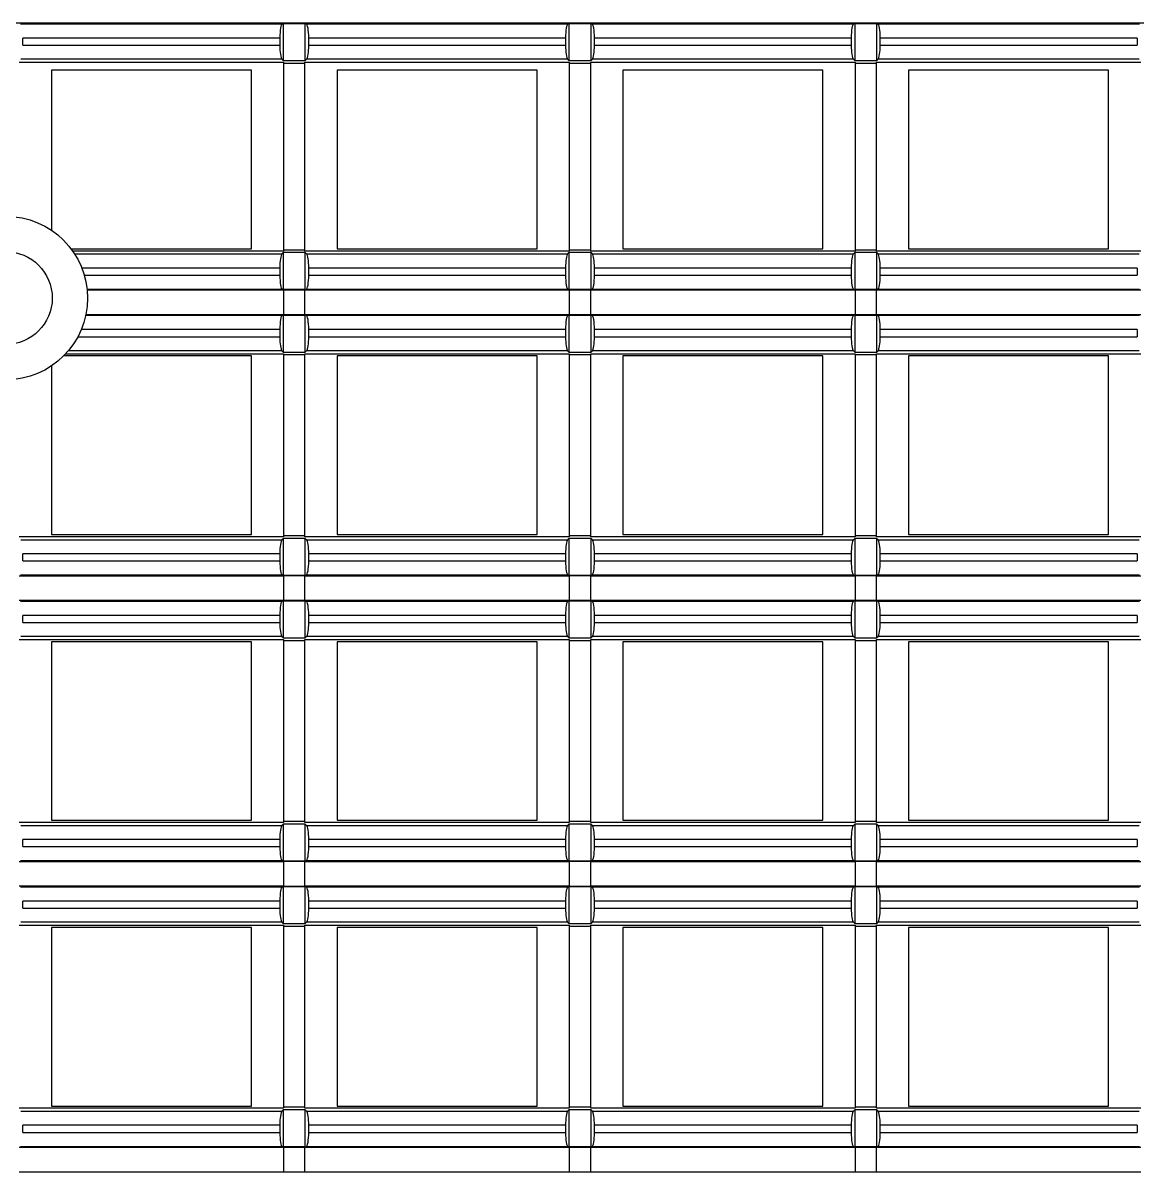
# Model space of a CAD drawing. Header units: inches. Extents: x 0 to 653, y 0 to 346.
# Drawn here: x 36.13 to 51.72, y 303.21 to 319.29 of the extents above; entities that cross this region are included whole.
import ezdxf

# ---------------------------------------------------------------- set-up
doc = ezdxf.new("R2010")
doc.units = ezdxf.units.IN
doc.header["$LTSCALE"] = 35.925693
doc.header["$MEASUREMENT"] = 0
doc.layers.get('0').update_dxf_attribs({"linetype": 'CONTINUOUS'})
doc.layers.add('2', color=7, linetype='CONTINUOUS')
doc.layers.add('71', color=7, linetype='CONTINUOUS')

msp = doc.modelspace()

# ---------------------------------------------------------------- linework, layer by layer
at = {"color": 3, "linetype": 'Continuous'}
msp.add_circle((35.885, 315.44), 0.65, dxfattribs=at)
at = {"layer": '2', "color": 132, "linetype": 'Continuous', "true_color": 0x00cccc}
for p, q in [((0, 319.291), (127.845, 319.291)), ((127.845, 319.287), (0, 319.287)), ((36.091, 319.28), (39.754, 319.28)), ((39.773, 319.284), (39.754, 319.28)), ((39.773, 318.76), (39.773, 319.284)), ((39.773, 319.284), (40.073, 319.284)), ((40.073, 319.284), (40.073, 318.76)), ((40.091, 319.28), (40.073, 319.284)), ((40.091, 319.28), (43.754, 319.28)), ((43.773, 319.284), (43.754, 319.28)), ((43.773, 318.76), (43.773, 319.284)), ((43.773, 319.284), (44.073, 319.284)), ((44.073, 319.284), (44.073, 318.76)), ((44.091, 319.28), (44.073, 319.284)), ((44.091, 319.28), (47.754, 319.28)), ((47.773, 319.284), (47.754, 319.28)), ((47.773, 318.76), (47.773, 319.284)), ((47.773, 319.284), (48.073, 319.284)), ((48.073, 319.284), (48.073, 318.76)), ((48.091, 319.28), (48.073, 319.284)), ((48.091, 319.28), (51.754, 319.28)), ((36.125, 318.981), (36.125, 319.08)), ((39.72, 319.08), (36.125, 319.08)), ((36.125, 318.981), (39.72, 318.981)), ((39.72, 319.08), (39.72, 318.981)), ((40.125, 318.981), (40.125, 319.08)), ((43.72, 319.08), (40.125, 319.08)), ((40.125, 318.981), (43.72, 318.981)), ((43.72, 319.08), (43.72, 318.981)), ((44.125, 318.981), (44.125, 319.08)), ((47.72, 319.08), (44.125, 319.08)), ((44.125, 318.981), (47.72, 318.981)), ((47.72, 319.08), (47.72, 318.981)), ((48.125, 318.981), (48.125, 319.08)), ((51.72, 319.08), (48.125, 319.08)), ((48.125, 318.981), (51.72, 318.981)), ((51.72, 319.08), (51.72, 318.981)), ((36.073, 318.743), (39.773, 318.743)), ((39.749, 318.784), (36.096, 318.784)), ((39.749, 318.784), (39.773, 318.76)), ((40.073, 318.76), (39.773, 318.76)), ((39.773, 318.743), (39.773, 316.099)), ((40.073, 318.725), (39.773, 318.725)), ((40.073, 318.76), (40.096, 318.784)), ((40.073, 316.099), (40.073, 318.743)), ((40.073, 318.743), (43.773, 318.743)), ((43.749, 318.784), (40.096, 318.784)), ((43.749, 318.784), (43.773, 318.76)), ((44.073, 318.76), (43.773, 318.76)), ((43.773, 318.743), (43.773, 316.099)), ((44.073, 318.725), (43.773, 318.725)), ((44.073, 318.76), (44.096, 318.784)), ((44.073, 316.099), (44.073, 318.743)), ((44.073, 318.743), (47.773, 318.743)), ((47.749, 318.784), (44.096, 318.784)), ((47.749, 318.784), (47.773, 318.76)), ((48.073, 318.76), (47.773, 318.76)), ((47.773, 318.743), (47.773, 316.099)), ((48.073, 318.725), (47.773, 318.725)), ((48.073, 318.76), (48.096, 318.784)), ((48.073, 316.099), (48.073, 318.743)), ((48.073, 318.743), (51.773, 318.743)), ((51.749, 318.784), (48.096, 318.784)), ((36.523, 318.63), (36.523, 316.391)), ((39.323, 318.63), (36.523, 318.63)), ((39.323, 316.13), (39.323, 318.63)), ((40.523, 318.63), (40.523, 316.13)), ((43.323, 318.63), (40.523, 318.63)), ((43.323, 316.13), (43.323, 318.63)), ((44.523, 318.63), (44.523, 316.13)), ((47.323, 318.63), (44.523, 318.63)), ((47.323, 316.13), (47.323, 318.63)), ((48.523, 318.63), (48.523, 316.13)), ((51.323, 318.63), (48.523, 318.63)), ((51.323, 316.13), (51.323, 318.63)), ((36.799, 316.13), (39.323, 316.13)), ((39.773, 316.099), (36.822, 316.099)), ((39.773, 316.081), (39.749, 316.058)), ((39.773, 316.116), (40.073, 316.116)), ((39.773, 315.558), (39.773, 316.081)), ((39.773, 316.081), (40.073, 316.081)), ((43.773, 316.099), (40.073, 316.099)), ((40.073, 316.081), (40.073, 315.558)), ((40.096, 316.058), (40.073, 316.081)), ((40.523, 316.13), (43.323, 316.13)), ((43.773, 316.081), (43.749, 316.058)), ((43.773, 316.116), (44.073, 316.116)), ((43.773, 315.558), (43.773, 316.081)), ((43.773, 316.081), (44.073, 316.081)), ((47.773, 316.099), (44.073, 316.099)), ((44.073, 316.081), (44.073, 315.558)), ((44.096, 316.058), (44.073, 316.081)), ((44.523, 316.13), (47.323, 316.13)), ((47.773, 316.081), (47.749, 316.058)), ((47.773, 316.116), (48.073, 316.116)), ((47.773, 315.558), (47.773, 316.081)), ((47.773, 316.081), (48.073, 316.081)), ((51.773, 316.099), (48.073, 316.099)), ((48.073, 316.081), (48.073, 315.558)), ((48.096, 316.058), (48.073, 316.081)), ((48.523, 316.13), (51.323, 316.13)), ((36.849, 316.058), (39.749, 316.058)), ((40.096, 316.058), (43.749, 316.058)), ((44.096, 316.058), (47.749, 316.058)), ((48.096, 316.058), (51.749, 316.058)), ((39.72, 315.861), (36.95, 315.861)), ((36.984, 315.761), (39.72, 315.761)), ((39.72, 315.861), (39.72, 315.761)), ((40.125, 315.761), (40.125, 315.861)), ((43.72, 315.861), (40.125, 315.861)), ((40.125, 315.761), (43.72, 315.761)), ((43.72, 315.861), (43.72, 315.761)), ((44.125, 315.761), (44.125, 315.861)), ((47.72, 315.861), (44.125, 315.861)), ((44.125, 315.761), (47.72, 315.761)), ((47.72, 315.861), (47.72, 315.761)), ((48.125, 315.761), (48.125, 315.861)), ((51.72, 315.861), (48.125, 315.861)), ((48.125, 315.761), (51.72, 315.761)), ((51.72, 315.861), (51.72, 315.761)), ((39.754, 315.561), (37.024, 315.561)), ((37.025, 315.554), (39.773, 315.554)), ((39.754, 315.561), (39.773, 315.558)), ((40.073, 315.558), (39.773, 315.558)), ((39.773, 315.554), (39.773, 315.206)), ((40.073, 315.551), (39.773, 315.551)), ((40.073, 315.558), (40.091, 315.561)), ((40.073, 315.206), (40.073, 315.554)), ((40.073, 315.554), (43.773, 315.554)), ((43.754, 315.561), (40.091, 315.561)), ((43.754, 315.561), (43.773, 315.558)), ((44.073, 315.558), (43.773, 315.558)), ((43.773, 315.554), (43.773, 315.206)), ((44.073, 315.551), (43.773, 315.551)), ((44.073, 315.558), (44.091, 315.561)), ((44.073, 315.206), (44.073, 315.554)), ((44.073, 315.554), (47.773, 315.554)), ((47.754, 315.561), (44.091, 315.561)), ((47.754, 315.561), (47.773, 315.558)), ((48.073, 315.558), (47.773, 315.558)), ((47.773, 315.554), (47.773, 315.206)), ((48.073, 315.551), (47.773, 315.551)), ((48.073, 315.558), (48.091, 315.561)), ((48.073, 315.206), (48.073, 315.554)), ((48.073, 315.554), (51.773, 315.554)), ((51.754, 315.561), (48.091, 315.561)), ((37.005, 315.199), (39.754, 315.199)), ((39.773, 315.206), (37.006, 315.206)), ((39.773, 315.203), (39.754, 315.199)), ((39.773, 315.21), (40.073, 315.21)), ((39.773, 314.679), (39.773, 315.203)), ((39.773, 315.203), (40.073, 315.203)), ((43.773, 315.206), (40.073, 315.206)), ((40.073, 315.203), (40.073, 314.679)), ((40.091, 315.199), (40.073, 315.203)), ((40.091, 315.199), (43.754, 315.199)), ((43.773, 315.203), (43.754, 315.199)), ((43.773, 315.21), (44.073, 315.21)), ((43.773, 314.679), (43.773, 315.203)), ((43.773, 315.203), (44.073, 315.203)), ((47.773, 315.206), (44.073, 315.206)), ((44.073, 315.203), (44.073, 314.679)), ((44.091, 315.199), (44.073, 315.203)), ((44.091, 315.199), (47.754, 315.199)), ((47.773, 315.203), (47.754, 315.199)), ((47.773, 315.21), (48.073, 315.21)), ((47.773, 314.679), (47.773, 315.203)), ((47.773, 315.203), (48.073, 315.203)), ((51.773, 315.206), (48.073, 315.206)), ((48.073, 315.203), (48.073, 314.679)), ((48.091, 315.199), (48.073, 315.203)), ((48.091, 315.199), (51.754, 315.199)), ((39.72, 314.999), (36.942, 314.999)), ((39.72, 314.999), (39.72, 314.899)), ((40.125, 314.899), (40.125, 314.999)), ((43.72, 314.999), (40.125, 314.999)), ((43.72, 314.999), (43.72, 314.899)), ((44.125, 314.899), (44.125, 314.999)), ((47.72, 314.999), (44.125, 314.999)), ((47.72, 314.999), (47.72, 314.899)), ((48.125, 314.899), (48.125, 314.999)), ((51.72, 314.999), (48.125, 314.999)), ((51.72, 314.999), (51.72, 314.899)), ((36.895, 314.899), (39.72, 314.899)), ((40.125, 314.899), (43.72, 314.899)), ((44.125, 314.899), (47.72, 314.899)), ((48.125, 314.899), (51.72, 314.899)), ((39.323, 314.63), (36.695, 314.63)), ((36.725, 314.661), (39.773, 314.661)), ((39.749, 314.702), (36.761, 314.702)), ((39.323, 312.13), (39.323, 314.63)), ((39.749, 314.702), (39.773, 314.679)), ((40.073, 314.679), (39.773, 314.679)), ((39.773, 314.661), (39.773, 312.099)), ((40.073, 314.644), (39.773, 314.644)), ((40.073, 314.679), (40.096, 314.702)), ((40.073, 312.099), (40.073, 314.661)), ((40.073, 314.661), (43.773, 314.661)), ((43.749, 314.702), (40.096, 314.702)), ((40.523, 314.63), (40.523, 312.13)), ((43.323, 314.63), (40.523, 314.63)), ((43.323, 312.13), (43.323, 314.63)), ((43.749, 314.702), (43.773, 314.679)), ((44.073, 314.679), (43.773, 314.679)), ((43.773, 314.661), (43.773, 312.099)), ((44.073, 314.644), (43.773, 314.644)), ((44.073, 314.679), (44.096, 314.702)), ((44.073, 312.099), (44.073, 314.661)), ((44.073, 314.661), (47.773, 314.661)), ((47.749, 314.702), (44.096, 314.702)), ((44.523, 314.63), (44.523, 312.13)), ((47.323, 314.63), (44.523, 314.63)), ((47.323, 312.13), (47.323, 314.63)), ((47.749, 314.702), (47.773, 314.679)), ((48.073, 314.679), (47.773, 314.679)), ((47.773, 314.661), (47.773, 312.099)), ((48.073, 314.644), (47.773, 314.644)), ((48.073, 314.679), (48.096, 314.702)), ((48.073, 312.099), (48.073, 314.661)), ((48.073, 314.661), (51.773, 314.661)), ((51.749, 314.702), (48.096, 314.702)), ((48.523, 314.63), (48.523, 312.13)), ((51.323, 314.63), (48.523, 314.63)), ((51.323, 312.13), (51.323, 314.63)), ((36.523, 314.489), (36.523, 312.13)), ((39.773, 312.099), (36.073, 312.099)), ((36.096, 312.058), (39.749, 312.058)), ((36.523, 312.13), (39.323, 312.13)), ((39.773, 312.081), (39.749, 312.058)), ((39.773, 312.117), (40.073, 312.117)), ((39.773, 311.558), (39.773, 312.081)), ((39.773, 312.081), (40.073, 312.081)), ((43.773, 312.099), (40.073, 312.099)), ((40.073, 312.081), (40.073, 311.558)), ((40.096, 312.058), (40.073, 312.081)), ((40.096, 312.058), (43.749, 312.058)), ((40.523, 312.13), (43.323, 312.13)), ((43.773, 312.081), (43.749, 312.058)), ((43.773, 312.117), (44.073, 312.117)), ((43.773, 311.558), (43.773, 312.081)), ((43.773, 312.081), (44.073, 312.081)), ((47.773, 312.099), (44.073, 312.099)), ((44.073, 312.081), (44.073, 311.558)), ((44.096, 312.058), (44.073, 312.081)), ((44.096, 312.058), (47.749, 312.058)), ((44.523, 312.13), (47.323, 312.13)), ((47.773, 312.081), (47.749, 312.058)), ((47.773, 312.117), (48.073, 312.117)), ((47.773, 311.558), (47.773, 312.081)), ((47.773, 312.081), (48.073, 312.081)), ((51.773, 312.099), (48.073, 312.099)), ((48.073, 312.081), (48.073, 311.558)), ((48.096, 312.058), (48.073, 312.081)), ((48.096, 312.058), (51.749, 312.058)), ((48.523, 312.13), (51.323, 312.13)), ((36.125, 311.761), (36.125, 311.861)), ((39.72, 311.861), (36.125, 311.861)), ((36.125, 311.761), (39.72, 311.761)), ((39.72, 311.861), (39.72, 311.761)), ((40.125, 311.761), (40.125, 311.861)), ((43.72, 311.861), (40.125, 311.861)), ((40.125, 311.761), (43.72, 311.761)), ((43.72, 311.861), (43.72, 311.761)), ((44.125, 311.761), (44.125, 311.861)), ((47.72, 311.861), (44.125, 311.861)), ((44.125, 311.761), (47.72, 311.761)), ((47.72, 311.861), (47.72, 311.761)), ((48.125, 311.761), (48.125, 311.861)), ((51.72, 311.861), (48.125, 311.861)), ((48.125, 311.761), (51.72, 311.761)), ((51.72, 311.861), (51.72, 311.761)), ((39.754, 311.561), (36.091, 311.561)), ((39.754, 311.561), (39.773, 311.558)), ((40.073, 311.558), (40.091, 311.561)), ((43.754, 311.561), (40.091, 311.561)), ((43.754, 311.561), (43.773, 311.558)), ((44.073, 311.558), (44.091, 311.561)), ((47.754, 311.561), (44.091, 311.561)), ((47.754, 311.561), (47.773, 311.558)), ((48.073, 311.558), (48.091, 311.561)), ((51.754, 311.561), (48.091, 311.561)), ((36.073, 311.554), (39.773, 311.554)), ((40.073, 311.558), (39.773, 311.558)), ((39.773, 311.554), (39.773, 311.206)), ((40.073, 311.551), (39.773, 311.551)), ((40.073, 311.206), (40.073, 311.554)), ((40.073, 311.554), (43.773, 311.554)), ((44.073, 311.558), (43.773, 311.558)), ((43.773, 311.554), (43.773, 311.206)), ((44.073, 311.551), (43.773, 311.551)), ((44.073, 311.206), (44.073, 311.554)), ((44.073, 311.554), (47.773, 311.554)), ((48.073, 311.558), (47.773, 311.558)), ((47.773, 311.554), (47.773, 311.206)), ((48.073, 311.551), (47.773, 311.551)), ((48.073, 311.206), (48.073, 311.554)), ((48.073, 311.554), (51.773, 311.554)), ((39.773, 311.206), (36.073, 311.206)), ((36.091, 311.199), (39.754, 311.199)), ((39.773, 311.203), (39.754, 311.199)), ((39.773, 311.21), (40.073, 311.21)), ((39.773, 310.679), (39.773, 311.203)), ((39.773, 311.203), (40.073, 311.203)), ((43.773, 311.206), (40.073, 311.206)), ((40.073, 311.203), (40.073, 310.679)), ((40.091, 311.199), (40.073, 311.203)), ((40.091, 311.199), (43.754, 311.199)), ((43.773, 311.203), (43.754, 311.199)), ((43.773, 311.21), (44.073, 311.21)), ((43.773, 310.679), (43.773, 311.203)), ((43.773, 311.203), (44.073, 311.203)), ((47.773, 311.206), (44.073, 311.206)), ((44.073, 311.203), (44.073, 310.679)), ((44.091, 311.199), (44.073, 311.203)), ((44.091, 311.199), (47.754, 311.199)), ((47.773, 311.203), (47.754, 311.199)), ((47.773, 311.21), (48.073, 311.21)), ((47.773, 310.679), (47.773, 311.203)), ((47.773, 311.203), (48.073, 311.203)), ((51.773, 311.206), (48.073, 311.206)), ((48.073, 311.203), (48.073, 310.679)), ((48.091, 311.199), (48.073, 311.203)), ((48.091, 311.199), (51.754, 311.199)), ((36.125, 310.899), (36.125, 310.999)), ((39.72, 310.999), (36.125, 310.999)), ((39.72, 310.999), (39.72, 310.899)), ((40.125, 310.899), (40.125, 310.999)), ((43.72, 310.999), (40.125, 310.999)), ((43.72, 310.999), (43.72, 310.899)), ((44.125, 310.899), (44.125, 310.999)), ((47.72, 310.999), (44.125, 310.999)), ((47.72, 310.999), (47.72, 310.899)), ((48.125, 310.899), (48.125, 310.999)), ((51.72, 310.999), (48.125, 310.999)), ((51.72, 310.999), (51.72, 310.899)), ((36.125, 310.899), (39.72, 310.899)), ((40.125, 310.899), (43.72, 310.899)), ((44.125, 310.899), (47.72, 310.899)), ((48.125, 310.899), (51.72, 310.899)), ((36.073, 310.662), (39.773, 310.662)), ((39.749, 310.702), (36.096, 310.702)), ((36.523, 310.63), (36.523, 308.13)), ((39.323, 310.63), (36.523, 310.63)), ((39.323, 308.13), (39.323, 310.63)), ((39.749, 310.702), (39.773, 310.679)), ((40.073, 310.679), (39.773, 310.679)), ((39.773, 310.662), (39.773, 308.099)), ((40.073, 310.644), (39.773, 310.644)), ((40.073, 310.679), (40.096, 310.702)), ((40.073, 308.099), (40.073, 310.662)), ((40.073, 310.662), (43.773, 310.662)), ((43.749, 310.702), (40.096, 310.702)), ((40.523, 310.63), (40.523, 308.13)), ((43.323, 310.63), (40.523, 310.63)), ((43.323, 308.13), (43.323, 310.63)), ((43.749, 310.702), (43.773, 310.679)), ((44.073, 310.679), (43.773, 310.679)), ((43.773, 310.662), (43.773, 308.099)), ((44.073, 310.644), (43.773, 310.644)), ((44.073, 310.679), (44.096, 310.702)), ((44.073, 308.099), (44.073, 310.662)), ((44.073, 310.662), (47.773, 310.662)), ((47.749, 310.702), (44.096, 310.702)), ((44.523, 310.63), (44.523, 308.13)), ((47.323, 310.63), (44.523, 310.63)), ((47.323, 308.13), (47.323, 310.63)), ((47.749, 310.702), (47.773, 310.679)), ((48.073, 310.679), (47.773, 310.679)), ((47.773, 310.662), (47.773, 308.099)), ((48.073, 310.644), (47.773, 310.644)), ((48.073, 310.679), (48.096, 310.702)), ((48.073, 308.099), (48.073, 310.662)), ((48.073, 310.662), (51.773, 310.662)), ((51.749, 310.702), (48.096, 310.702)), ((48.523, 310.63), (48.523, 308.13)), ((51.323, 310.63), (48.523, 310.63)), ((51.323, 308.13), (51.323, 310.63)), ((39.773, 308.099), (36.073, 308.099)), ((36.096, 308.058), (39.749, 308.058)), ((36.523, 308.13), (39.323, 308.13)), ((39.773, 308.081), (39.749, 308.058)), ((39.773, 308.117), (40.073, 308.117)), ((39.773, 307.558), (39.773, 308.081)), ((39.773, 308.081), (40.073, 308.081)), ((43.773, 308.099), (40.073, 308.099)), ((40.073, 308.081), (40.073, 307.558)), ((40.096, 308.058), (40.073, 308.081)), ((40.096, 308.058), (43.749, 308.058)), ((40.523, 308.13), (43.323, 308.13)), ((43.773, 308.081), (43.749, 308.058)), ((43.773, 308.117), (44.073, 308.117)), ((43.773, 307.558), (43.773, 308.081)), ((43.773, 308.081), (44.073, 308.081)), ((47.773, 308.099), (44.073, 308.099)), ((44.073, 308.081), (44.073, 307.558)), ((44.096, 308.058), (44.073, 308.081)), ((44.096, 308.058), (47.749, 308.058)), ((44.523, 308.13), (47.323, 308.13)), ((47.773, 308.081), (47.749, 308.058)), ((47.773, 308.117), (48.073, 308.117)), ((47.773, 307.558), (47.773, 308.081)), ((47.773, 308.081), (48.073, 308.081)), ((51.773, 308.099), (48.073, 308.099)), ((48.073, 308.081), (48.073, 307.558)), ((48.096, 308.058), (48.073, 308.081)), ((48.096, 308.058), (51.749, 308.058)), ((48.523, 308.13), (51.323, 308.13)), ((36.125, 307.761), (36.125, 307.861)), ((39.72, 307.861), (36.125, 307.861)), ((39.72, 307.861), (39.72, 307.761)), ((40.125, 307.761), (40.125, 307.861)), ((43.72, 307.861), (40.125, 307.861)), ((43.72, 307.861), (43.72, 307.761)), ((44.125, 307.761), (44.125, 307.861)), ((47.72, 307.861), (44.125, 307.861)), ((47.72, 307.861), (47.72, 307.761)), ((48.125, 307.761), (48.125, 307.861)), ((51.72, 307.861), (48.125, 307.861)), ((51.72, 307.861), (51.72, 307.761)), ((36.125, 307.761), (39.72, 307.761)), ((40.125, 307.761), (43.72, 307.761)), ((44.125, 307.761), (47.72, 307.761)), ((48.125, 307.761), (51.72, 307.761)), ((36.073, 307.554), (39.773, 307.554)), ((39.754, 307.561), (36.091, 307.561)), ((39.754, 307.561), (39.773, 307.558)), ((40.073, 307.558), (39.773, 307.558)), ((39.773, 307.554), (39.773, 307.206)), ((40.073, 307.551), (39.773, 307.551)), ((40.073, 307.558), (40.091, 307.561)), ((40.073, 307.206), (40.073, 307.554)), ((40.073, 307.554), (43.773, 307.554)), ((43.754, 307.561), (40.091, 307.561)), ((43.754, 307.561), (43.773, 307.558)), ((44.073, 307.558), (43.773, 307.558)), ((43.773, 307.554), (43.773, 307.206)), ((44.073, 307.551), (43.773, 307.551)), ((44.073, 307.558), (44.091, 307.561)), ((44.073, 307.206), (44.073, 307.554)), ((44.073, 307.554), (47.773, 307.554)), ((47.754, 307.561), (44.091, 307.561)), ((47.754, 307.561), (47.773, 307.558)), ((48.073, 307.558), (47.773, 307.558)), ((47.773, 307.554), (47.773, 307.206)), ((48.073, 307.551), (47.773, 307.551)), ((48.073, 307.558), (48.091, 307.561)), ((48.073, 307.206), (48.073, 307.554)), ((48.073, 307.554), (51.773, 307.554)), ((51.754, 307.561), (48.091, 307.561)), ((39.773, 307.206), (36.073, 307.206)), ((36.091, 307.199), (39.754, 307.199)), ((39.773, 307.203), (39.754, 307.199)), ((39.773, 307.21), (40.073, 307.21)), ((39.773, 306.679), (39.773, 307.203)), ((39.773, 307.203), (40.073, 307.203)), ((43.773, 307.206), (40.073, 307.206)), ((40.073, 307.203), (40.073, 306.679)), ((40.091, 307.199), (40.073, 307.203)), ((40.091, 307.199), (43.754, 307.199)), ((43.773, 307.203), (43.754, 307.199)), ((43.773, 307.21), (44.073, 307.21)), ((43.773, 306.679), (43.773, 307.203)), ((43.773, 307.203), (44.073, 307.203)), ((47.773, 307.206), (44.073, 307.206)), ((44.073, 307.203), (44.073, 306.679)), ((44.091, 307.199), (44.073, 307.203)), ((44.091, 307.199), (47.754, 307.199)), ((47.773, 307.203), (47.754, 307.199)), ((47.773, 307.21), (48.073, 307.21)), ((47.773, 306.679), (47.773, 307.203)), ((47.773, 307.203), (48.073, 307.203)), ((51.773, 307.206), (48.073, 307.206)), ((48.073, 307.203), (48.073, 306.679)), ((48.091, 307.199), (48.073, 307.203)), ((48.091, 307.199), (51.754, 307.199)), ((36.125, 306.899), (36.125, 306.999)), ((39.72, 306.999), (36.125, 306.999)), ((36.125, 306.899), (39.72, 306.899)), ((39.72, 306.999), (39.72, 306.899)), ((40.125, 306.899), (40.125, 306.999)), ((43.72, 306.999), (40.125, 306.999)), ((40.125, 306.899), (43.72, 306.899)), ((43.72, 306.999), (43.72, 306.899)), ((44.125, 306.899), (44.125, 306.999)), ((47.72, 306.999), (44.125, 306.999)), ((44.125, 306.899), (47.72, 306.899)), ((47.72, 306.999), (47.72, 306.899)), ((48.125, 306.899), (48.125, 306.999)), ((51.72, 306.999), (48.125, 306.999)), ((48.125, 306.899), (51.72, 306.899)), ((51.72, 306.999), (51.72, 306.899)), ((36.073, 306.662), (39.773, 306.662)), ((39.749, 306.703), (36.096, 306.703)), ((36.523, 306.63), (36.523, 304.13)), ((39.323, 306.63), (36.523, 306.63)), ((39.323, 304.13), (39.323, 306.63)), ((39.749, 306.703), (39.773, 306.679)), ((40.073, 306.679), (39.773, 306.679)), ((39.773, 306.662), (39.773, 304.099)), ((40.073, 306.644), (39.773, 306.644)), ((40.073, 306.679), (40.096, 306.703)), ((40.073, 304.099), (40.073, 306.662)), ((40.073, 306.662), (43.773, 306.662)), ((43.749, 306.703), (40.096, 306.703)), ((40.523, 306.63), (40.523, 304.13)), ((43.323, 306.63), (40.523, 306.63)), ((43.323, 304.13), (43.323, 306.63)), ((43.749, 306.703), (43.773, 306.679)), ((44.073, 306.679), (43.773, 306.679)), ((43.773, 306.662), (43.773, 304.099)), ((44.073, 306.644), (43.773, 306.644)), ((44.073, 306.679), (44.096, 306.703)), ((44.073, 304.099), (44.073, 306.662)), ((44.073, 306.662), (47.773, 306.662)), ((47.749, 306.703), (44.096, 306.703)), ((44.523, 306.63), (44.523, 304.13)), ((47.323, 306.63), (44.523, 306.63)), ((47.323, 304.13), (47.323, 306.63)), ((47.749, 306.703), (47.773, 306.679)), ((48.073, 306.679), (47.773, 306.679)), ((47.773, 306.662), (47.773, 304.099)), ((48.073, 306.644), (47.773, 306.644)), ((48.073, 306.679), (48.096, 306.703)), ((48.073, 304.099), (48.073, 306.662)), ((48.073, 306.662), (51.773, 306.662)), ((51.749, 306.703), (48.096, 306.703)), ((48.523, 306.63), (48.523, 304.13)), ((51.323, 306.63), (48.523, 306.63)), ((51.323, 304.13), (51.323, 306.63)), ((39.773, 304.099), (36.073, 304.099)), ((36.096, 304.058), (39.749, 304.058)), ((36.523, 304.13), (39.323, 304.13)), ((39.773, 304.081), (39.749, 304.058)), ((39.773, 304.117), (40.073, 304.117)), ((39.773, 303.558), (39.773, 304.081)), ((39.773, 304.081), (40.073, 304.081)), ((43.773, 304.099), (40.073, 304.099)), ((40.073, 304.081), (40.073, 303.558)), ((40.096, 304.058), (40.073, 304.081)), ((40.096, 304.058), (43.749, 304.058)), ((40.523, 304.13), (43.323, 304.13)), ((43.773, 304.081), (43.749, 304.058)), ((43.773, 304.117), (44.073, 304.117)), ((43.773, 303.558), (43.773, 304.081)), ((43.773, 304.081), (44.073, 304.081)), ((47.773, 304.099), (44.073, 304.099)), ((44.073, 304.081), (44.073, 303.558)), ((44.096, 304.058), (44.073, 304.081)), ((44.096, 304.058), (47.749, 304.058)), ((44.523, 304.13), (47.323, 304.13)), ((47.773, 304.081), (47.749, 304.058)), ((47.773, 304.117), (48.073, 304.117)), ((47.773, 303.558), (47.773, 304.081)), ((47.773, 304.081), (48.073, 304.081)), ((51.773, 304.099), (48.073, 304.099)), ((48.073, 304.081), (48.073, 303.558)), ((48.096, 304.058), (48.073, 304.081)), ((48.096, 304.058), (51.749, 304.058)), ((48.523, 304.13), (51.323, 304.13)), ((36.125, 303.761), (36.125, 303.861)), ((39.72, 303.861), (36.125, 303.861)), ((39.72, 303.861), (39.72, 303.761)), ((40.125, 303.761), (40.125, 303.861)), ((43.72, 303.861), (40.125, 303.861)), ((43.72, 303.861), (43.72, 303.761)), ((44.125, 303.761), (44.125, 303.861)), ((47.72, 303.861), (44.125, 303.861)), ((47.72, 303.861), (47.72, 303.761)), ((48.125, 303.761), (48.125, 303.861)), ((51.72, 303.861), (48.125, 303.861)), ((51.72, 303.861), (51.72, 303.761)), ((36.125, 303.761), (39.72, 303.761)), ((40.125, 303.761), (43.72, 303.761)), ((44.125, 303.761), (47.72, 303.761)), ((48.125, 303.761), (51.72, 303.761)), ((36.073, 303.554), (39.773, 303.554)), ((39.754, 303.561), (36.091, 303.561)), ((39.754, 303.561), (39.773, 303.558)), ((40.073, 303.558), (39.773, 303.558)), ((39.773, 303.554), (39.773, 303.206)), ((40.073, 303.551), (39.773, 303.551)), ((40.073, 303.558), (40.091, 303.561)), ((40.073, 303.206), (40.073, 303.554)), ((40.073, 303.554), (43.773, 303.554)), ((43.754, 303.561), (40.091, 303.561)), ((43.754, 303.561), (43.773, 303.558)), ((44.073, 303.558), (43.773, 303.558)), ((43.773, 303.554), (43.773, 303.206)), ((44.073, 303.551), (43.773, 303.551)), ((44.073, 303.558), (44.091, 303.561)), ((44.073, 303.206), (44.073, 303.554)), ((44.073, 303.554), (47.773, 303.554)), ((47.754, 303.561), (44.091, 303.561)), ((47.754, 303.561), (47.773, 303.558)), ((48.073, 303.558), (47.773, 303.558)), ((47.773, 303.554), (47.773, 303.206)), ((48.073, 303.551), (47.773, 303.551)), ((48.073, 303.558), (48.091, 303.561)), ((48.073, 303.206), (48.073, 303.554)), ((48.073, 303.554), (51.773, 303.554)), ((51.754, 303.561), (48.091, 303.561)), ((39.773, 303.206), (36.073, 303.206)), ((39.773, 303.21), (40.073, 303.21)), ((43.773, 303.206), (40.073, 303.206)), ((43.773, 303.21), (44.073, 303.21)), ((47.773, 303.206), (44.073, 303.206)), ((47.773, 303.21), (48.073, 303.21)), ((51.773, 303.206), (48.073, 303.206))]:
    msp.add_line(p, q, dxfattribs=at)
for centre, start_param, end_param in [((39.756, 319.08), 0.034907, 1.570796), ((40.09, 319.08), -1.570796, -0.034907), ((43.756, 319.08), 0.034907, 1.570796), ((44.09, 319.08), -1.570796, -0.034907), ((47.755, 319.08), 0.034907, 1.570796), ((48.09, 319.08), -1.570796, -0.034907), ((39.756, 318.981), -4.712389, -3.316126), ((40.09, 318.981), -2.96706, -1.570796), ((43.756, 318.981), -4.712389, -3.316126), ((44.09, 318.981), -2.96706, -1.570796), ((47.755, 318.981), -4.712389, -3.316126), ((48.09, 318.981), -2.96706, -1.570796), ((39.756, 315.861), 0.174533, 1.570796), ((40.09, 315.861), -1.570796, -0.174533), ((43.756, 315.861), 0.174533, 1.570796), ((44.09, 315.861), -1.570796, -0.174533), ((47.755, 315.861), 0.174533, 1.570796), ((48.09, 315.861), -1.570796, -0.174533), ((39.756, 315.761), -4.712389, -3.176499), ((40.09, 315.761), -3.106686, -1.570796), ((43.756, 315.761), -4.712389, -3.176499), ((44.09, 315.761), -3.106686, -1.570796), ((47.755, 315.761), -4.712389, -3.176499), ((48.09, 315.761), -3.106686, -1.570796), ((39.756, 314.999), 0.034907, 1.570796), ((40.09, 314.999), -1.570796, -0.034907), ((43.756, 314.999), 0.034907, 1.570796), ((44.09, 314.999), -1.570796, -0.034907), ((47.755, 314.999), 0.034907, 1.570796), ((48.09, 314.999), -1.570796, -0.034907), ((39.756, 314.899), -4.712389, -3.316126), ((40.09, 314.899), -2.96706, -1.570796), ((43.756, 314.899), -4.712389, -3.316126), ((44.09, 314.899), -2.96706, -1.570796), ((47.755, 314.899), -4.712389, -3.316126), ((48.09, 314.899), -2.96706, -1.570796), ((39.756, 311.861), 0.174533, 1.570796), ((40.09, 311.861), -1.570796, -0.174533), ((43.756, 311.861), 0.174533, 1.570796), ((44.09, 311.861), -1.570796, -0.174533), ((47.755, 311.861), 0.174533, 1.570796), ((48.09, 311.861), -1.570796, -0.174533), ((39.756, 311.761), -4.712389, -3.176499), ((40.09, 311.761), -3.106686, -1.570796), ((43.756, 311.761), -4.712389, -3.176499), ((44.09, 311.761), -3.106686, -1.570796), ((47.755, 311.761), -4.712389, -3.176499), ((48.09, 311.761), -3.106686, -1.570796), ((39.756, 310.999), 0.034907, 1.570796), ((40.09, 310.999), -1.570796, -0.034907), ((43.756, 310.999), 0.034907, 1.570796), ((44.09, 310.999), -1.570796, -0.034907), ((47.755, 310.999), 0.034907, 1.570796), ((48.09, 310.999), -1.570796, -0.034907), ((39.756, 310.899), -4.712389, -3.316126), ((40.09, 310.899), -2.96706, -1.570796), ((43.756, 310.899), -4.712389, -3.316126), ((44.09, 310.899), -2.96706, -1.570796), ((47.755, 310.899), -4.712389, -3.316126), ((48.09, 310.899), -2.96706, -1.570796), ((39.756, 307.861), 0.174533, 1.570796), ((40.09, 307.861), -1.570796, -0.174533), ((43.756, 307.861), 0.174533, 1.570796), ((44.09, 307.861), -1.570796, -0.174533), ((47.755, 307.861), 0.174533, 1.570796), ((48.09, 307.861), -1.570796, -0.174533), ((39.756, 307.761), -4.712389, -3.176499), ((40.09, 307.761), -3.106686, -1.570796), ((43.756, 307.761), -4.712389, -3.176499), ((44.09, 307.761), -3.106686, -1.570796), ((47.755, 307.761), -4.712389, -3.176499), ((48.09, 307.761), -3.106686, -1.570796), ((39.756, 306.999), 0.034907, 1.570796), ((40.09, 306.999), -1.570796, -0.034907), ((43.756, 306.999), 0.034907, 1.570796), ((44.09, 306.999), -1.570796, -0.034907), ((47.755, 306.999), 0.034907, 1.570796), ((48.09, 306.999), -1.570796, -0.034907), ((39.756, 306.899), -4.712389, -3.316126), ((40.09, 306.899), -2.96706, -1.570796), ((43.756, 306.899), -4.712389, -3.316126), ((44.09, 306.899), -2.96706, -1.570796), ((47.755, 306.899), -4.712389, -3.316126), ((48.09, 306.899), -2.96706, -1.570796), ((39.756, 303.861), 0.174533, 1.570796), ((40.09, 303.861), -1.570796, -0.174533), ((43.756, 303.861), 0.174533, 1.570796), ((44.09, 303.861), -1.570796, -0.174533), ((47.755, 303.861), 0.174533, 1.570796), ((48.09, 303.861), -1.570796, -0.174533), ((39.756, 303.761), -4.712389, -3.176499), ((40.09, 303.761), -3.106686, -1.570796), ((43.756, 303.761), 1.570796, 3.106686), ((44.09, 303.761), -3.106686, -1.570796), ((47.755, 303.761), -4.712389, -3.176499), ((48.09, 303.761), -3.106686, -1.570796)]:
    msp.add_ellipse(centre, major_axis=(0, 0.2), ratio=0.176327, start_param=start_param, end_param=end_param, dxfattribs=at)
at = {"layer": '71', "color": 3, "linetype": 'Continuous'}
msp.add_circle((35.885, 315.44), 1.145, dxfattribs=at)

doc.saveas('drawing.dxf')
